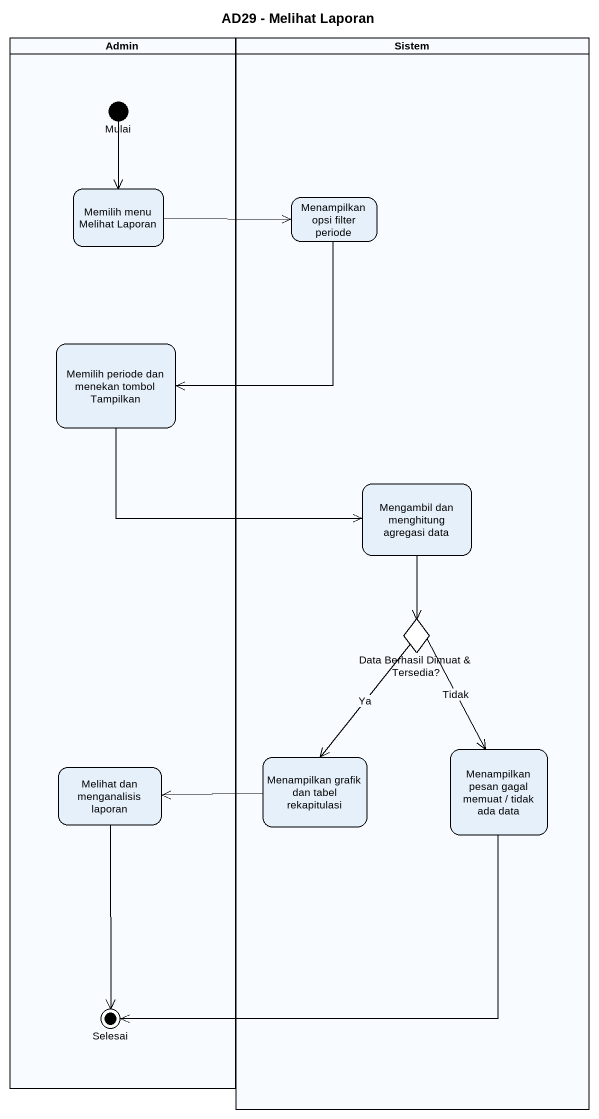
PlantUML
@startuml
title AD29 - Melihat Laporan
hide empty description
state Admin <<partition>> {
  state Mulai <<start>>
  state "Memilih menu Melihat Laporan" as Memilih_menu_Melihat_Laporan
  state "Memilih periode dan menekan tombol Tampilkan" as Memilih_periode_dan_menekan
  state "Melihat dan menganalisis laporan" as Melihat_dan_menganalisis
  state Selesai <<end>>
}
state Sistem <<partition>> {
  state "Menampilkan opsi filter periode" as Menampilkan_opsi_filter
  state "Mengambil dan menghitung agregasi data" as Mengambil_dan_menghitung
  state "Data Berhasil Dimuat & Tersedia?" as Data_Berhasil_Dimuat <<choice>>
  state "Menampilkan grafik dan tabel rekapitulasi" as Menampilkan_grafik_dan
  state "Menampilkan pesan gagal memuat / tidak ada data" as Menampilkan_pesan_gagal
}
Mulai --> Memilih_menu_Melihat_Laporan
Memilih_menu_Melihat_Laporan -right-> Menampilkan_opsi_filter
Menampilkan_opsi_filter --> Memilih_periode_dan_menekan
Memilih_periode_dan_menekan -right-> Mengambil_dan_menghitung
Mengambil_dan_menghitung --> Data_Berhasil_Dimuat
Data_Berhasil_Dimuat --> Menampilkan_grafik_dan : Ya
Data_Berhasil_Dimuat --> Menampilkan_pesan_gagal : Tidak
Menampilkan_grafik_dan -left-> Melihat_dan_menganalisis
Menampilkan_pesan_gagal -left-> Selesai
Melihat_dan_menganalisis --> Selesai
@enduml
